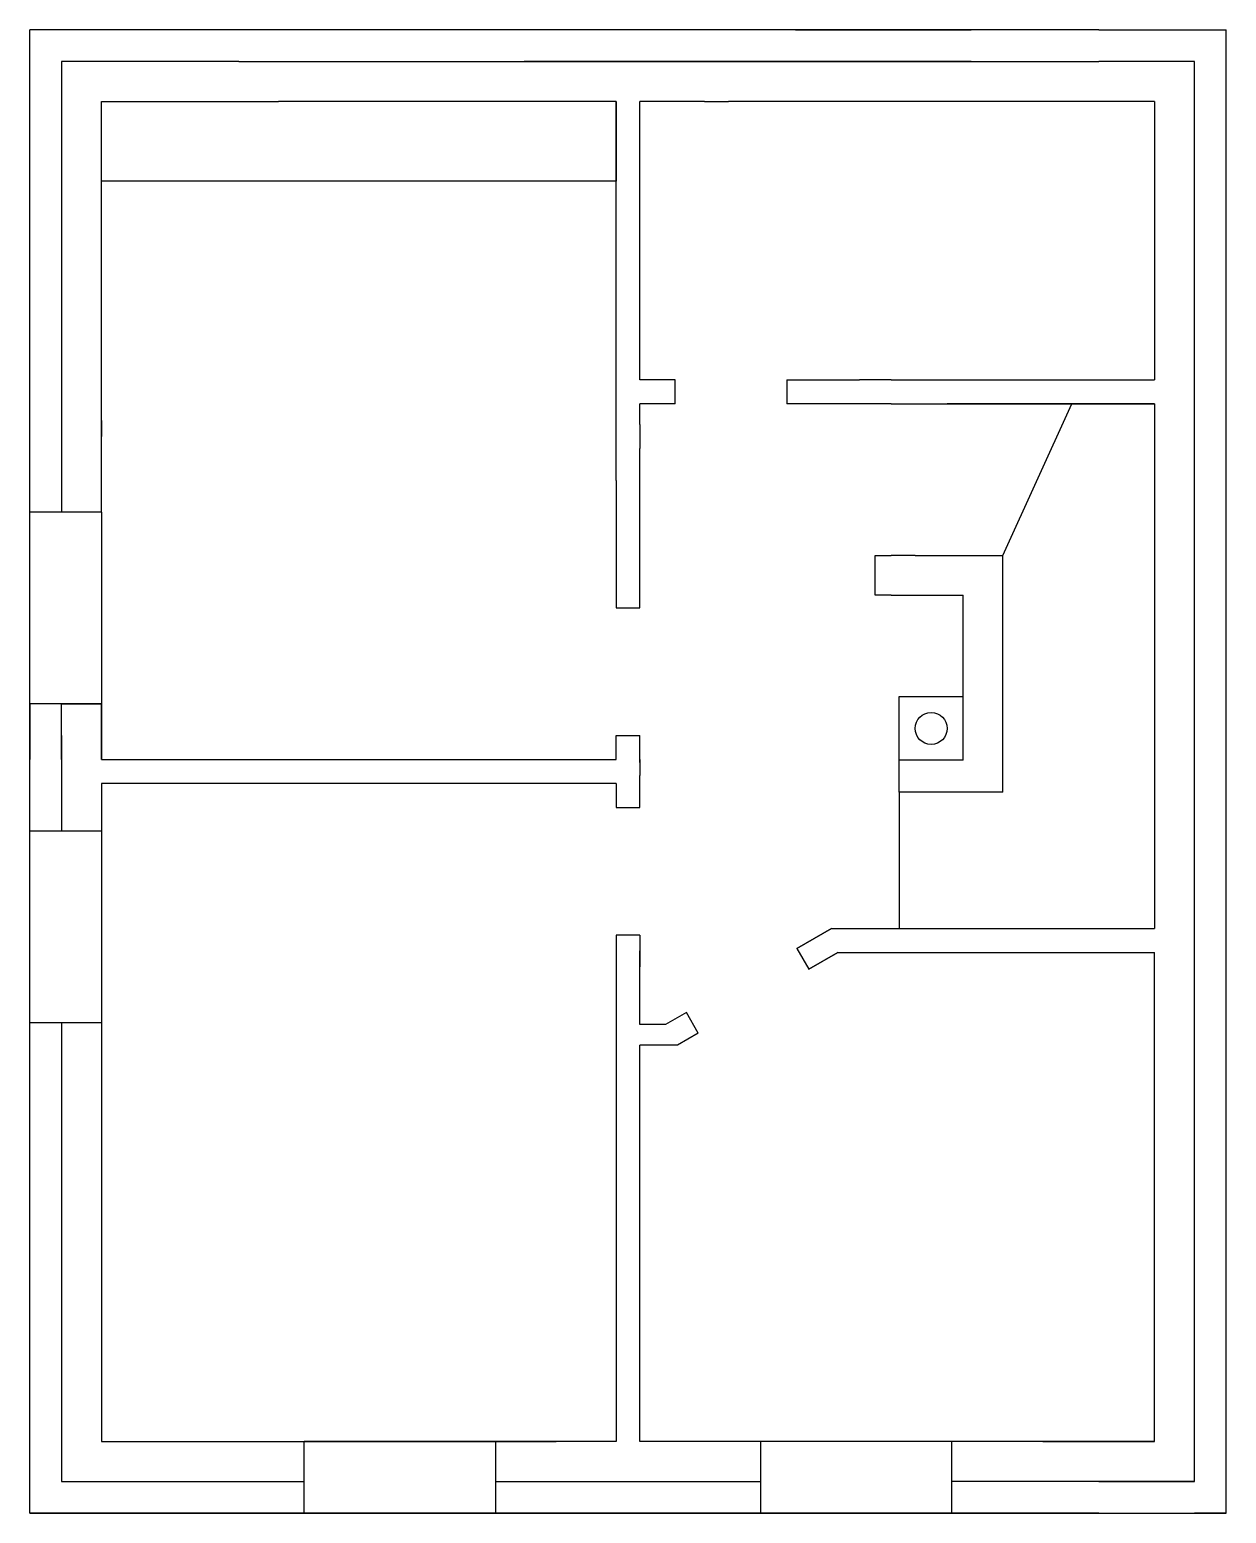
# Model space of a CAD drawing. Header units: inches. Extents: x -3325649 to -3291475, y 626335 to 643463.
# Drawn here: x -3325649 to -3318149, y 634163 to 643463 of the extents above.
import ezdxf

# ---------------------------------------------------------------- set-up
doc = ezdxf.new("R2010")
doc.units = ezdxf.units.IN
doc.header["$MEASUREMENT"] = 0

msp = doc.modelspace()

# ---------------------------------------------------------------- linework, layer by layer
for p, q in [((-3325649, 640438.1, 1000), (-3325649, 643463.1, 1000)), ((-3325649, 634163.1, 1000), (-3325649, 643463.1, 1000)), ((-3324539, 643463.1, 1000), (-3325649, 643463.1, 1000)), ((-3323449, 643463.1, 1000), (-3324539, 643463.1, 1000)), ((-3318949, 643463.1, 1000), (-3323449, 643463.1, 1000)), ((-3321849, 643463.1, 1000), (-3322549, 643463.1, 1000)), ((-3320849, 643463.1, 1000), (-3321849, 643463.1, 1000)), ((-3320849, 643463.1, 1000), (-3319749, 643463.1, 1000)), ((-3318949, 643463.1, 1000), (-3318149, 643463.1, 1000)), ((-3318149, 634163.1, 1000), (-3318149, 643463.1, 1000)), ((-3325449, 643263.1, 1000), (-3325449, 640438.1, 1000)), ((-3324339, 643263.1, 1000), (-3325449, 643263.1, 1000)), ((-3324339, 643263.1, 1000), (-3323449, 643263.1, 1000)), ((-3323449, 643263.1, 1000), (-3318949, 643263.1, 1000)), ((-3321849, 643263.1, 1000), (-3322549, 643263.1, 1000)), ((-3320849, 643263.1, 1000), (-3321849, 643263.1, 1000)), ((-3319749, 643263.1, 1000), (-3320849, 643263.1, 1000)), ((-3318349, 643263.1, 1000), (-3318949, 643263.1, 1000)), ((-3318349, 643263.1, 1000), (-3318949, 643263.1, 1000)), ((-3318349, 634363.1, 1000), (-3318349, 643263.1, 1000)), ((-3325199, 640438.1, 1000), (-3325199, 643013.1, 1000)), ((-3325199, 643013.1, 1000), (-3324089, 643013.1, 1000)), ((-3321974, 643013.1, 1000), (-3324089, 643013.1, 1000)), ((-3321974, 640638.1, 1000), (-3321974, 643013.1, 1000)), ((-3321974, 643013.1, 1000), (-3321974, 642513.1, 1000)), ((-3321419, 643013.1, 1000), (-3321824, 643013.1, 1000)), ((-3321824, 641268.1, 1000), (-3321824, 643013.1, 1000)), ((-3321419, 643013.1, 1000), (-3321269, 643013.1, 1000)), ((-3318599, 643013.1, 1000), (-3321269, 643013.1, 1000)), ((-3318599, 643013.1, 1000), (-3318599, 641268.1, 1000)), ((-3321974, 642513.1, 1000), (-3325199, 642513.1, 1000)), ((-3321604, 641268.1, 1000), (-3321824, 641268.1, 1000)), ((-3321604, 641118.1, 1000), (-3321604, 641268.1, 1000)), ((-3320904, 641268.1, 1000), (-3320449, 641268.1, 1000)), ((-3320904, 641268.1, 1000), (-3320904, 641118.1, 1000)), ((-3320249, 641268.1, 1000), (-3320449, 641268.1, 1000)), ((-3320249, 641268.1, 1000), (-3318599, 641268.1, 1000)), ((-3321824, 640988.1, 1000), (-3321824, 641118.1, 1000)), ((-3321604, 641118.1, 1000), (-3321824, 641118.1, 1000)), ((-3320449, 641118.1, 1000), (-3320904, 641118.1, 1000)), ((-3320249, 641118.1, 1000), (-3320449, 641118.1, 1000)), ((-3320249, 641118.1, 1000), (-3320099, 641118.1, 1000)), ((-3320099, 641118.1, 1000), (-3318599, 641118.1, 1000)), ((-3318599, 641118.1, 1000), (-3319899, 641118.1, 1000)), ((-3319549, 640168.1, 1000), (-3319118.1, 641118.1, 1000)), ((-3318599, 641118.1, 1000), (-3319049, 641118.1, 1000)), ((-3318599, 641118.1, 1000), (-3318599, 637828.1, 1000)), ((-3325199, 641013.1, 1000), (-3325199, 640913.1, 1000)), ((-3321824, 640988.1, 1000), (-3321824, 640838.1, 1000)), ((-3321824, 640638.1, 1000), (-3321824, 640838.1, 1000)), ((-3321824, 640638.1, 1000), (-3321824, 640838.1, 1000)), ((-3321974, 640638.1, 1000), (-3321974, 639838.1, 1000)), ((-3321824, 639838.1, 1000), (-3321824, 640638.1, 1000)), ((-3325199, 640438.1, 1000), (-3325649, 640438.1, 1000)), ((-3325199, 640438.1, 1000), (-3325199, 639038.1, 1000)), ((-3320349, 640168.1, 1000), (-3320249, 640168.1, 1000)), ((-3320349, 639918.1, 1000), (-3320349, 640168.1, 1000)), ((-3320099, 640168.1, 1000), (-3320249, 640168.1, 1000)), ((-3320099, 640168.1, 1000), (-3319699, 640168.1, 1000)), ((-3319699, 640168.1, 1000), (-3319549, 640168.1, 1000)), ((-3319549, 638683.1, 1000), (-3319549, 640168.1, 1000)), ((-3320249, 639918.1, 1000), (-3320349, 639918.1, 1000)), ((-3320249, 639918.1, 1000), (-3319799, 639918.1, 1000)), ((-3319799, 638883.1, 1000), (-3319799, 639918.1, 1000)), ((-3321974, 639838.1, 1000), (-3321824, 639838.1, 1000)), ((-3320199, 638883.1, 1000), (-3320199, 639283.1, 1000)), ((-3320199, 639283.1, 1000), (-3319799, 639283.1, 1000)), ((-3319799, 639283.1, 1000), (-3319799, 639300.6, 1000)), ((-3325649, 639038.1, 1000), (-3325649, 639238.1, 1000)), ((-3325649, 639238.1, 1000), (-3325649, 638888.1, 1000)), ((-3325199, 639238.1, 1000), (-3325649, 639238.1, 1000)), ((-3325449, 638888.1, 1000), (-3325449, 639238.1, 1000)), ((-3325449, 639238.1, 1000), (-3325199, 639238.1, 1000)), ((-3325199, 639038.1, 1000), (-3325199, 639238.1, 1000)), ((-3325199, 639138.1, 1000), (-3325199, 639238.1, 1000)), ((-3325199, 638888.1, 1000), (-3325199, 639188.1, 1000)), ((-3325199, 639038.1, 1000), (-3325199, 639138.1, 1000)), ((-3325649, 638688.1, 1000), (-3325649, 639038.1, 1000)), ((-3325449, 639038.1, 1000), (-3325449, 638688.1, 1000)), ((-3325199, 639038.1, 1000), (-3325199, 638888.1, 1000)), ((-3321974, 638888.1, 1000), (-3321974, 639038.1, 1000)), ((-3321974, 639038.1, 1000), (-3321824, 639038.1, 1000)), ((-3321824, 638869.3, 1000), (-3321824, 639038.1, 1000)), ((-3325199, 638888.1, 1000), (-3323016, 638888.1, 1000)), ((-3323016, 638888.1, 1000), (-3321974, 638888.1, 1000)), ((-3321824, 638888.1, 1000), (-3321824, 638788.1, 1000)), ((-3319799, 638883.1, 1000), (-3320199, 638883.1, 1000)), ((-3320199, 638683.1, 1000), (-3320199, 638883.1, 1000)), ((-3321974, 638738.1, 1000), (-3325199, 638738.1, 1000)), ((-3325199, 638738.1, 1000), (-3325199, 638688.1, 1000)), ((-3325199, 638738.1, 1000), (-3325199, 638438.1, 1000)), ((-3321974, 638738.1, 1000), (-3321974, 638638.1, 1000)), ((-3321824, 638588.1, 1000), (-3321824, 638788.1, 1000)), ((-3325449, 638688.1, 1000), (-3325449, 638438.1, 1000)), ((-3321974, 638638.1, 1000), (-3321974, 638588.1, 1000)), ((-3319799, 638683.1, 1000), (-3320199, 638683.1, 1000)), ((-3320199, 638683.1, 1000), (-3320199, 637828.1, 1000)), ((-3319799, 638683.1, 1000), (-3319999, 638683.1, 1000)), ((-3319549, 638683.1, 1000), (-3319799, 638683.1, 1000)), ((-3321974, 638588.1, 1000), (-3321824, 638588.1, 1000)), ((-3325199, 638438.1, 1000), (-3325649, 638438.1, 1000)), ((-3325199, 638438.1, 1000), (-3325199, 637238.1, 1000)), ((-3320840.5, 637703.1, 1000), (-3320624, 637828.1, 1000)), ((-3320624, 637828.1, 1000), (-3320840.5, 637703.1, 1000)), ((-3320624, 637828.1, 1000), (-3318599, 637828.1, 1000)), ((-3321974, 637788.1, 1000), (-3321974, 634613.1, 1000)), ((-3321824, 637788.1, 1000), (-3321974, 637788.1, 1000)), ((-3321824, 637788.1, 1000), (-3321824, 637588.1, 1000)), ((-3320840.5, 637703.1, 1000), (-3320765.5, 637573.2, 1000)), ((-3321824, 637228.1, 1000), (-3321824, 637688.1, 1000)), ((-3320765.5, 637573.2, 1000), (-3320583.8, 637678.1, 1000)), ((-3320583.8, 637678.1, 1000), (-3320765.5, 637573.2, 1000)), ((-3320583.8, 637678.1, 1000), (-3318599, 637678.1, 1000)), ((-3318599, 637578.1, 1000), (-3318599, 637678.1, 1000)), ((-3318599, 634613.1, 1000), (-3318599, 637578.1, 1000)), ((-3325649, 634163.1, 1000), (-3325649, 637488.1, 1000)), ((-3325199, 637488.1, 1000), (-3325199, 634613.1, 1000)), ((-3325199, 637238.1, 1000), (-3325649, 637238.1, 1000)), ((-3325449, 637238.1, 1000), (-3325449, 634363.1, 1000)), ((-3321533.4, 637303.1, 1000), (-3321663.3, 637228.1, 1000)), ((-3321458.4, 637173.2, 1000), (-3321533.4, 637303.1, 1000)), ((-3321663.3, 637228.1, 1000), (-3321824, 637228.1, 1000)), ((-3321458.4, 637173.2, 1000), (-3321588.3, 637098.2, 1000)), ((-3321824, 634613.1, 1000), (-3321824, 637098.2, 1000)), ((-3321588.3, 637098.2, 1000), (-3321824, 637098.2, 1000)), ((-3318599, 634613.1, 1000), (-3318599, 636513.1, 1000)), ((-3318599, 635213.1, 1000), (-3318599, 635813.1, 1000)), ((-3325199, 634713.1, 1000), (-3325199, 634613.1, 1000)), ((-3325199, 634613.1, 1000), (-3324259, 634613.1, 1000)), ((-3325199, 634613.1, 1000), (-3322529, 634613.1, 1000)), ((-3324449, 634613.1, 1000), (-3323929, 634613.1, 1000)), ((-3324449, 634613.1, 1000), (-3323929, 634613.1, 1000)), ((-3323929, 634163.1, 1000), (-3323929, 634613.1, 1000)), ((-3322529, 634613.1, 1000), (-3323929, 634613.1, 1000)), ((-3321974, 634613.1, 1000), (-3323754, 634613.1, 1000)), ((-3321974, 634613.1, 1000), (-3323149, 634613.1, 1000)), ((-3322529, 634613.1, 1000), (-3322729, 634613.1, 1000)), ((-3322729, 634613.1, 1000), (-3322529, 634613.1, 1000)), ((-3322529, 634613.1, 1000), (-3322729, 634613.1, 1000)), ((-3322729, 634613.1, 1000), (-3322729, 634163.1, 1000)), ((-3322529, 634613.1, 1000), (-3322349, 634613.1, 1000)), ((-3322349, 634613.1, 1000), (-3322379, 634613.1, 1000)), ((-3318949, 634613.1, 1000), (-3321824, 634613.1, 1000)), ((-3321069, 634613.1, 1000), (-3321069, 634163.1, 1000)), ((-3319869, 634163.1, 1000), (-3319869, 634613.1, 1000)), ((-3318599, 634613.1, 1000), (-3319299, 634613.1, 1000)), ((-3319299, 634613.1, 1000), (-3318599, 634613.1, 1000)), ((-3318949, 634613.1, 1000), (-3318599, 634613.1, 1000)), ((-3325449, 634363.1, 1000), (-3323929, 634363.1, 1000)), ((-3322729, 634363.1, 1000), (-3321069, 634363.1, 1000)), ((-3318349, 634363.1, 1000), (-3319869, 634363.1, 1000)), ((-3318949, 634363.1, 1000), (-3318349, 634363.1, 1000)), ((-3318349, 634363.1, 1000), (-3318599, 634363.1, 1000)), ((-3325649, 634163.1, 1000), (-3324259, 634163.1, 1000)), ((-3319259, 634163.1, 1000), (-3325649, 634163.1, 1000)), ((-3324849, 634163.1, 1000), (-3324449, 634163.1, 1000)), ((-3324449, 634163.1, 1000), (-3323929, 634163.1, 1000)), ((-3321069, 634163.1, 1000), (-3323149, 634163.1, 1000)), ((-3322349, 634163.1, 1000), (-3322729, 634163.1, 1000)), ((-3321449, 634163.1, 1000), (-3321069, 634163.1, 1000)), ((-3319349, 634163.1, 1000), (-3319869, 634163.1, 1000)), ((-3318949, 634163.1, 1000), (-3319349, 634163.1, 1000)), ((-3318949, 634163.1, 1000), (-3318149, 634163.1, 1000)), ((-3318149, 634163.1, 1000), (-3318349, 634163.1, 1000))]:
    msp.add_line(p, q)
at = {"extrusion": (0, -1, 0)}
for p, q in [((-3325649, 634163.1, 3400), (-3318149, 634163.1, 3400)), ((-3323929, 634163.1, 1600), (-3325649, 634163.1, 1600))]:
    msp.add_line(p, q, dxfattribs=at)
msp.add_circle((-3319999, 639083.1, 1000), 100)

doc.saveas('drawing.dxf')
